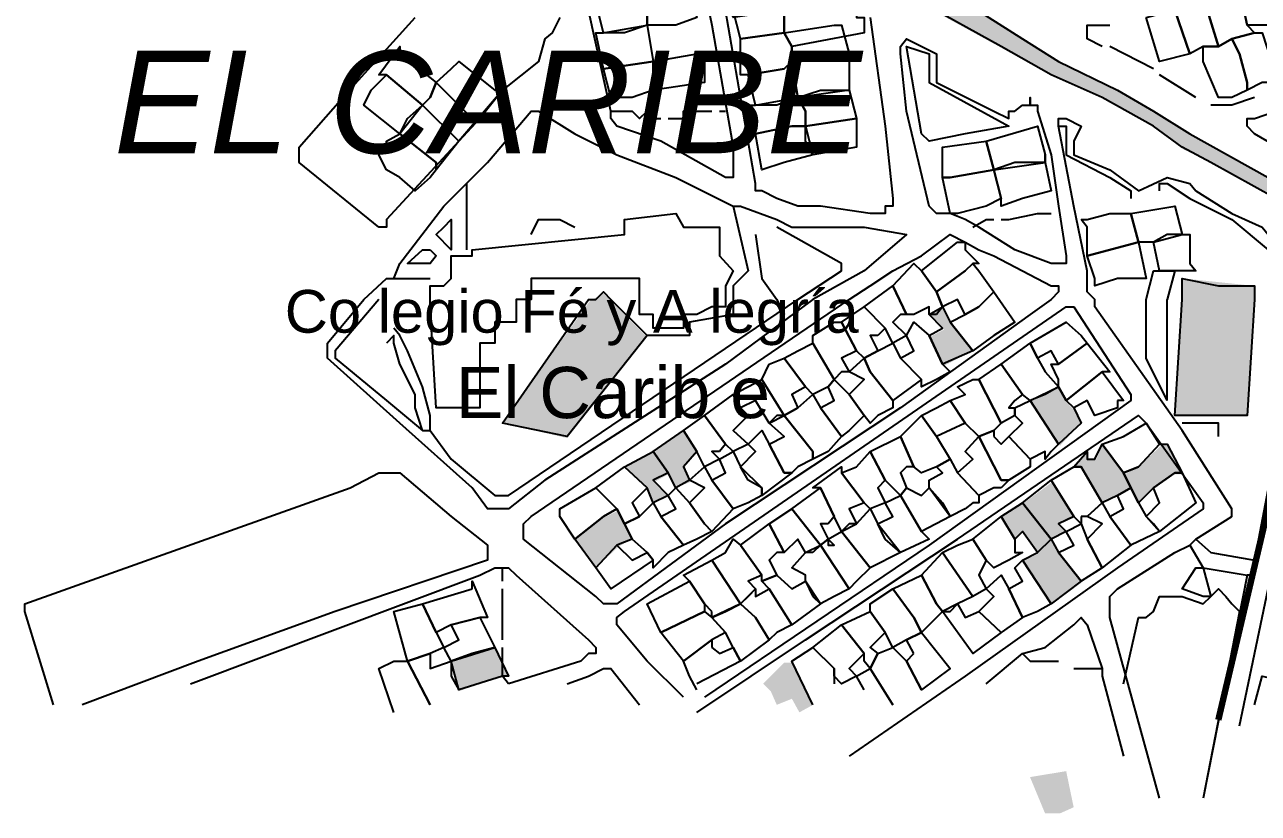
# Model space of a CAD drawing. Header units: millimetres. Extents: x -3588 to 75209, y -3737 to 38254.
# Drawn here: x 17963.6 to 18194.7, y 32655.4 to 32803.1 of the extents above; entities that cross this region are included whole.
import ezdxf

# ---------------------------------------------------------------- set-up
doc = ezdxf.new("R2010")
doc.units = ezdxf.units.MM
for name, color, linetype in [('H', 250, 'Continuous'), ('P', 253, 'Continuous'), ('T', 7, 'Continuous')]:
    doc.layers.add(name, color=color, linetype=linetype)

msp = doc.modelspace()

# ---------------------------------------------------------------- hatches: boundary and pattern name
at = {"layer": 'H', "linetype": 'Continuous'}
for points in [[(18165.442, 32789.491), (18156.128, 32793.443), (18146.526, 32798.805), (18131.578, 32806.983), (18120.84, 32813.768), (18112.662, 32817.993), (18103.348, 32823.354), (18092.337, 32830.14), (18085.552, 32834.093), (18078.782, 32836.91), (18072.012, 32840.862), (18072.012, 32842.271), (18072.012, 32843.679), (18073.421, 32843.679), (18083.023, 32838.318), (18092.337, 32832.669), (18095.154, 32831.548), (18103.348, 32825.899), (18111.254, 32821.946), (18122.248, 32816.585), (18131.578, 32811.224), (18139.756, 32806.983), (18150.767, 32800.213), (18157.536, 32796.26), (18168.275, 32790.899), (18175.044, 32786.658), (18181.814, 32782.705), (18196.777, 32774.527), (18203.547, 32769.166), (18208.924, 32766.333), (18212.877, 32762.38), (18218.51, 32759.564), (18226.416, 32757.019), (18234.61, 32752.794), (18241.38, 32751.37), (18242.788, 32751.37), (18248.149, 32748.841), (18254.935, 32747.417), (18261.704, 32746.008), (18272.715, 32743.48), (18286.27, 32740.647), (18299.809, 32737.831), (18300.946, 32736.694), (18300.946, 32735.286), (18298.401, 32735.286), (18276.668, 32739.239), (18268.474, 32742.056), (18261.704, 32743.48), (18254.935, 32743.48), (18246.741, 32746.008), (18239.971, 32748.841), (18234.61, 32751.37), (18229.249, 32752.794), (18222.463, 32755.611), (18215.694, 32759.564), (18208.924, 32763.805), (18198.186, 32770.574), (18185.767, 32777.344), (18180.406, 32779.888), (18175.044, 32784.129), (18165.442, 32789.491), (18165.442, 32789.491)], [(18180.406, 32755.611), (18193.961, 32754.202), (18193.961, 32751.37), (18192.552, 32729.925), (18178.997, 32729.925), (18180.406, 32751.37), (18180.406, 32755.611), (18180.406, 32755.611)], [(18069.468, 32751.37), (18072.012, 32752.794), (18073.421, 32751.37), (18080.19, 32744.6), (18065.227, 32725.684), (18053.096, 32728.516), (18069.468, 32751.37), (18069.468, 32751.37)], [(18137.212, 32747.417), (18141.165, 32742.056), (18135.803, 32739.239), (18132.987, 32744.6), (18135.803, 32746.008), (18132.987, 32748.841), (18135.803, 32750.249), (18137.212, 32747.417), (18137.212, 32747.417)], [(18158.673, 32732.469), (18160.081, 32731.045), (18161.489, 32728.516), (18157.536, 32724.275), (18151.903, 32732.469), (18157.536, 32735.286), (18158.673, 32732.469), (18158.673, 32732.469)], [(18089.793, 32723.155), (18086.976, 32720.323), (18088.384, 32717.506), (18085.552, 32716.37), (18084.143, 32718.914), (18081.599, 32723.155), (18086.976, 32727.092), (18089.793, 32723.155), (18089.793, 32723.155)], [(18084.143, 32718.914), (18081.599, 32717.506), (18084.143, 32714.961), (18081.599, 32713.553), (18080.19, 32716.37), (18076.237, 32720.323), (18081.599, 32723.155), (18084.143, 32718.914), (18084.143, 32718.914)], [(18165.442, 32724.275), (18169.683, 32718.914), (18171.091, 32716.37), (18168.275, 32714.961), (18165.442, 32713.553), (18161.489, 32720.323), (18160.081, 32720.323), (18162.898, 32723.155), (18162.898, 32721.731), (18164.322, 32721.731), (18165.442, 32724.275), (18165.442, 32724.275)], [(18175.044, 32716.37), (18172.228, 32713.553), (18171.091, 32716.37), (18169.683, 32718.914), (18172.228, 32720.323), (18176.453, 32724.275), (18177.861, 32724.275), (18180.406, 32718.914), (18178.997, 32718.914), (18175.044, 32716.37), (18175.044, 32716.37)], [(18158.673, 32708.192), (18156.128, 32706.767), (18150.767, 32713.553), (18156.128, 32717.506), (18160.081, 32710.72), (18157.536, 32709.6), (18158.673, 32708.192), (18158.673, 32708.192)], [(18066.651, 32706.767), (18072.012, 32710.72), (18074.829, 32712.145), (18076.237, 32709.6), (18077.374, 32706.767), (18074.829, 32705.359), (18070.604, 32701.406), (18066.651, 32706.767), (18066.651, 32706.767)], [(18150.767, 32713.553), (18156.128, 32706.767), (18153.311, 32703.951), (18150.767, 32708.192), (18149.358, 32706.767), (18146.526, 32710.72), (18150.767, 32713.553), (18150.767, 32713.553)], [(18157.536, 32703.951), (18161.489, 32698.589), (18156.128, 32694.637), (18150.767, 32702.83), (18153.311, 32703.951), (18156.128, 32706.767), (18157.536, 32703.951), (18157.536, 32703.951)], [(18051.688, 32686.443), (18054.504, 32681.081), (18053.096, 32681.081), (18044.902, 32678.265), (18043.494, 32683.626), (18051.688, 32686.443), (18051.688, 32686.443)], [(18101.923, 32679.673), (18105.876, 32683.626), (18107.301, 32683.626), (18111.254, 32675.72), (18108.709, 32674.312), (18107.301, 32676.856), (18104.468, 32675.72), (18103.348, 32678.265), (18101.923, 32679.673), (18101.923, 32679.673)], [(18160.081, 32656.532), (18157.536, 32655.395), (18154.72, 32655.395), (18151.903, 32662.181), (18158.673, 32663.301), (18160.081, 32656.532), (18160.081, 32656.532)]]:
    msp.add_hatch(color=256, dxfattribs=at).paths.add_polyline_path(points)

# ---------------------------------------------------------------- linework, layer by layer
at = {"layer": 'P', "const_width": 1.2}
for points in [[(18245.333, 32931.764), (18288.799, 32735.286), (18257.464, 32743.48), (18208.924, 32765.213), (18187.175, 32672.904)], [(18187.175, 32672.904), (18208.924, 32765.213), (18257.464, 32743.48), (18288.799, 32735.286), (18245.333, 32931.764)]]:
    msp.add_lwpolyline(points, dxfattribs=at)
at = {"layer": 'P'}
for points in [[(18094.866, 32774.527), (18082.735, 32781.297), (18074.541, 32784.129), (18073.421, 32785.538), (18073.421, 32786.946), (18069.18, 32805.862), (18067.772, 32820.826), (18065.227, 32834.365), (18065.227, 32835.501), (18066.651, 32835.501), (18067.772, 32835.501), (18075.965, 32831.548), (18086.976, 32824.779), (18088.096, 32824.779), (18088.096, 32823.354), (18092.337, 32803.03), (18096.29, 32780.176), (18096.29, 32777.344), (18096.29, 32775.935), (18096.29, 32774.527), (18094.866, 32774.527)], [(18105.876, 32801.621), (18105.876, 32805.862), (18096.29, 32804.454), (18093.746, 32815.177), (18093.746, 32816.585), (18094.866, 32816.585), (18094.866, 32817.993), (18096.29, 32817.993), (18107.301, 32812.632), (18119.431, 32805.862), (18119.431, 32804.454), (18120.84, 32804.454), (18120.84, 32803.03), (18120.84, 32801.621), (18107.301, 32799.077), (18105.876, 32801.621)], [(18193.961, 32811.224), (18196.489, 32812.632), (18196.489, 32811.224), (18199.322, 32803.03), (18196.489, 32801.621), (18196.489, 32803.03), (18192.552, 32803.03), (18191.128, 32809.815), (18191.128, 32811.224), (18193.961, 32811.224)], [(18085.552, 32803.03), (18080.19, 32803.03), (18080.19, 32808.391), (18081.327, 32808.391), (18088.096, 32809.815), (18089.505, 32804.454), (18085.552, 32803.03)], [(18192.552, 32803.03), (18193.961, 32801.621), (18189.72, 32800.501), (18187.175, 32799.077), (18184.359, 32808.391), (18191.128, 32809.815), (18192.552, 32803.03)], [(18075.965, 32801.621), (18072.012, 32801.621), (18070.604, 32807.271), (18080.19, 32808.391), (18080.19, 32803.03), (18075.965, 32801.621)], [(18096.29, 32805.862), (18105.876, 32807.271), (18105.876, 32801.621), (18097.698, 32800.501), (18096.29, 32805.862)], [(18165.442, 32789.491), (18155.84, 32793.716), (18146.526, 32799.077), (18131.578, 32807.271)], [(18139.756, 32807.271), (18150.479, 32800.501), (18157.264, 32796.26), (18168.275, 32790.899), (18175.044, 32786.946), (18181.814, 32782.705), (18196.489, 32774.527)], [(18178.997, 32805.862), (18178.997, 32807.271), (18184.359, 32808.391), (18187.175, 32799.077), (18184.359, 32799.077), (18181.814, 32797.668), (18178.997, 32805.862)], [(18029.955, 32765.213), (18014.991, 32777.344), (18014.991, 32778.752), (18014.991, 32780.176), (18023.169, 32789.491), (18036.724, 32804.454)], [(18063.819, 32804.454), (18062.41, 32801.621), (18061.002, 32800.501), (18059.866, 32796.26), (18053.096, 32790.899), (18044.902, 32781.297), (18031.363, 32766.621), (18031.363, 32765.213), (18029.955, 32765.213)], [(18121.976, 32767.742), (18112.662, 32769.166), (18108.421, 32769.166), (18104.468, 32770.574), (18101.651, 32771.983), (18100.515, 32771.983), (18100.515, 32773.391), (18094.866, 32805.862)], [(18121.976, 32804.454), (18124.793, 32784.129), (18126.201, 32770.574), (18126.201, 32769.166), (18124.793, 32769.166), (18124.793, 32767.742), (18123.384, 32767.742), (18121.976, 32767.742)], [(18173.636, 32804.454), (18178.997, 32805.862), (18181.814, 32797.668), (18176.165, 32796.26), (18173.636, 32804.454)], [(18072.012, 32794.852), (18070.604, 32801.621), (18072.012, 32801.621), (18080.19, 32803.03), (18081.327, 32796.26), (18072.012, 32794.852)], [(18097.698, 32800.501), (18105.876, 32801.621), (18107.301, 32799.077), (18107.301, 32796.26), (18105.876, 32794.852), (18099.107, 32793.716), (18097.698, 32793.716), (18097.698, 32800.501)], [(18115.191, 32803.03), (18116.615, 32803.03), (18118.023, 32797.668), (18116.615, 32797.668), (18107.301, 32796.26), (18107.301, 32799.077), (18105.876, 32801.621), (18115.191, 32803.03)], [(18165.442, 32799.077), (18162.626, 32800.501), (18162.626, 32801.621), (18162.626, 32803.03), (18166.85, 32803.03)], [(18195.369, 32792.307), (18192.552, 32790.899), (18192.552, 32792.307), (18191.128, 32797.668), (18189.72, 32800.501), (18193.961, 32801.621), (18195.369, 32801.621), (18197.914, 32793.716), (18197.914, 32792.307), (18195.369, 32792.307)], [(18155.84, 32758.427), (18149.07, 32760.972), (18142.301, 32765.213), (18139.756, 32766.621), (18136.94, 32767.742), (18135.515, 32767.742), (18134.395, 32767.742), (18132.987, 32769.166), (18128.746, 32786.946), (18127.625, 32797.668), (18127.625, 32799.077), (18128.746, 32800.501), (18134.395, 32797.668), (18134.395, 32796.26), (18134.395, 32793.716), (18134.395, 32792.307), (18145.117, 32786.946), (18147.95, 32785.538), (18147.95, 32786.946), (18149.07, 32786.946), (18150.479, 32788.066), (18151.903, 32788.066), (18151.903, 32789.491), (18151.903, 32788.066), (18153.311, 32788.066), (18153.311, 32786.946), (18155.84, 32778.752), (18157.264, 32769.166), (18158.673, 32759.852), (18158.673, 32758.427), (18157.264, 32758.427), (18155.84, 32758.427)], [(18189.72, 32789.491), (18187.175, 32789.491), (18184.359, 32796.26), (18184.359, 32799.077), (18187.175, 32799.077), (18189.72, 32800.501), (18191.128, 32797.668), (18192.552, 32792.307), (18192.552, 32790.899), (18189.72, 32789.491)], [(18039.541, 32789.491), (18038.133, 32788.066), (18031.363, 32793.716), (18029.955, 32793.716), (18033.892, 32799.077), (18033.892, 32797.668), (18040.677, 32792.307), (18039.541, 32789.491)], [(18090.929, 32794.852), (18090.929, 32792.307), (18081.327, 32790.899), (18081.327, 32796.26), (18089.505, 32797.668), (18090.929, 32797.668), (18090.929, 32794.852)], [(18116.615, 32797.668), (18118.023, 32797.668), (18118.023, 32790.899), (18108.421, 32789.491), (18107.301, 32796.26), (18116.615, 32797.668)], [(18139.756, 32782.705), (18132.987, 32781.297), (18131.578, 32782.705), (18128.746, 32799.077), (18132.987, 32797.668), (18132.987, 32792.307), (18147.95, 32784.129), (18139.756, 32782.705)], [(18175.044, 32794.852), (18166.85, 32799.077)], [(18043.494, 32794.852), (18044.902, 32796.26), (18051.688, 32790.899), (18053.096, 32790.899), (18048.855, 32785.538), (18047.447, 32785.538), (18042.086, 32790.899), (18040.677, 32792.307), (18043.494, 32794.852)], [(18077.374, 32789.491), (18073.421, 32789.491), (18072.012, 32794.852), (18081.327, 32796.26), (18081.327, 32790.899), (18077.374, 32789.491)], [(18104.468, 32788.066), (18100.515, 32788.066), (18099.107, 32793.716), (18105.876, 32794.852), (18107.301, 32796.26), (18108.421, 32789.491), (18104.468, 32788.066)], [(18028.53, 32790.899), (18031.363, 32793.716), (18038.133, 32788.066), (18033.892, 32782.705), (18027.122, 32788.066), (18028.53, 32790.899)], [(18044.902, 32781.297), (18038.133, 32788.066), (18039.541, 32789.491), (18040.677, 32792.307), (18042.086, 32790.899), (18047.447, 32785.538), (18048.855, 32785.538), (18044.902, 32781.297)], [(18182.95, 32789.491), (18176.165, 32793.716)], [(18112.662, 32790.899), (18118.023, 32790.899), (18119.431, 32785.538), (18109.829, 32784.129), (18109.829, 32786.946), (18108.421, 32789.491), (18112.662, 32790.899)], [(18035.316, 32785.538), (18038.133, 32788.066), (18044.902, 32781.297), (18040.677, 32775.935), (18040.677, 32777.344), (18033.892, 32782.705), (18035.316, 32785.538)], [(18100.515, 32782.705), (18099.107, 32788.066), (18100.515, 32788.066), (18108.421, 32789.491), (18109.829, 32786.946), (18109.829, 32784.129), (18107.301, 32784.129), (18100.515, 32782.705)], [(18197.914, 32770.574), (18185.767, 32777.344), (18180.406, 32780.176), (18175.044, 32784.129), (18165.442, 32789.491)], [(18193.961, 32789.491), (18189.72, 32788.066), (18188.6, 32788.066), (18187.175, 32788.066), (18185.767, 32788.066)], [(18096.29, 32769.166), (18097.698, 32769.166), (18104.468, 32766.621), (18107.301, 32765.213), (18109.829, 32765.213), (18114.07, 32765.213), (18120.84, 32765.213), (18128.746, 32763.805), (18120.84, 32757.019), (18111.254, 32751.658), (18094.866, 32739.527), (18061.002, 32717.778), (18054.216, 32712.417), (18051.688, 32712.417), (18050.279, 32712.417), (18047.447, 32716.37), (18033.892, 32728.516), (18020.353, 32740.647), (18020.353, 32743.48), (18027.122, 32751.658), (18031.363, 32755.611), (18032.771, 32755.611), (18033.892, 32758.427), (18042.086, 32769.166), (18046.327, 32773.391), (18050.279, 32777.344), (18058.457, 32786.946), (18059.866, 32786.946), (18066.651, 32782.705), (18074.541, 32778.752), (18085.552, 32774.527), (18096.29, 32769.166)], [(18073.421, 32786.946), (18074.541, 32786.946), (18075.965, 32786.946), (18077.374, 32786.946), (18078.782, 32785.538), (18080.19, 32786.946), (18081.327, 32786.946), (18081.327, 32785.538), (18082.735, 32785.538)], [(18084.143, 32785.538), (18085.552, 32785.538), (18086.976, 32785.538), (18086.976, 32786.946), (18088.096, 32786.946), (18090.929, 32786.946), (18092.337, 32786.946)], [(18093.746, 32786.946), (18094.866, 32786.946)], [(18109.829, 32781.297), (18109.829, 32784.129), (18119.431, 32785.538), (18119.431, 32780.176), (18111.254, 32778.752), (18109.829, 32781.297)], [(18176.165, 32658.228), (18166.85, 32692.092), (18166.85, 32693.228), (18166.85, 32696.045), (18168.275, 32697.453), (18178.997, 32704.239), (18181.814, 32705.647), (18182.95, 32706.767), (18189.72, 32711.008), (18189.72, 32712.417), (18180.406, 32727.092), (18164.034, 32750.249), (18164.034, 32751.658), (18162.626, 32753.066), (18162.626, 32757.019), (18160.081, 32769.166), (18157.264, 32784.129), (18157.264, 32785.538), (18158.673, 32785.538), (18161.489, 32784.129), (18160.081, 32781.297)], [(18200.73, 32778.752), (18193.961, 32782.705), (18192.552, 32784.129), (18192.552, 32785.538), (18193.961, 32785.538), (18197.914, 32786.946)], [(18105.876, 32777.344), (18101.651, 32775.935), (18100.515, 32782.705), (18107.301, 32784.129), (18109.829, 32784.129), (18111.254, 32778.752), (18105.876, 32777.344)], [(18149.07, 32777.344), (18145.117, 32775.935), (18143.709, 32781.297), (18153.311, 32784.129), (18154.72, 32778.752), (18154.72, 32777.344), (18149.07, 32777.344)], [(18157.264, 32784.129), (18158.673, 32784.129), (18158.673, 32782.705), (18158.673, 32780.176), (18158.673, 32778.752), (18166.85, 32774.527), (18170.803, 32771.983), (18170.803, 32770.574)], [(18039.541, 32774.527), (18036.724, 32771.983), (18033.892, 32774.527), (18031.363, 32775.935), (18029.955, 32778.752), (18031.363, 32780.176), (18031.363, 32781.297), (18033.892, 32782.705), (18040.677, 32777.344), (18040.677, 32775.935), (18039.541, 32774.527)], [(18135.515, 32774.527), (18135.515, 32777.344), (18135.515, 32780.176), (18143.709, 32781.297), (18145.117, 32775.935), (18136.94, 32774.527), (18135.515, 32774.527)], [(18160.081, 32781.297), (18160.081, 32778.752), (18166.85, 32775.935), (18172.228, 32771.983), (18177.589, 32774.527), (18181.814, 32773.391), (18182.95, 32771.983), (18189.72, 32767.742), (18195.369, 32765.213), (18196.489, 32763.805), (18202.139, 32759.852), (18204.683, 32757.019), (18204.683, 32755.611), (18203.275, 32751.658), (18193.961, 32702.83), (18193.961, 32699.998), (18192.552, 32699.998), (18184.359, 32658.228)], [(18150.479, 32770.574), (18146.526, 32769.166), (18146.526, 32770.574), (18145.117, 32775.935), (18154.72, 32777.344), (18154.72, 32778.752), (18154.72, 32777.344), (18155.84, 32771.983), (18150.479, 32770.574)], [(18138.348, 32767.742), (18136.94, 32767.742), (18135.515, 32774.527), (18136.94, 32774.527), (18145.117, 32775.935), (18146.526, 32770.574), (18143.709, 32769.166), (18138.348, 32767.742)], [(18046.327, 32773.391), (18046.327, 32766.621), (18046.327, 32760.972)], [(18176.165, 32771.983), (18176.165, 32773.391), (18177.589, 32773.391), (18181.814, 32770.574), (18189.72, 32766.621), (18196.489, 32760.972), (18202.139, 32757.019), (18204.683, 32755.611)], [(18096.29, 32769.166), (18099.107, 32757.019), (18096.29, 32754.202), (18096.29, 32751.658)], [(18177.589, 32763.805), (18175.044, 32762.38), (18172.228, 32762.38), (18170.803, 32767.742), (18178.997, 32769.166), (18180.406, 32763.805), (18177.589, 32763.805)], [(18039.541, 32750.249), (18039.541, 32754.202), (18042.086, 32754.202), (18043.494, 32755.611), (18043.494, 32759.852), (18047.447, 32759.852), (18047.447, 32760.972), (18075.965, 32763.805), (18075.965, 32766.621), (18085.552, 32767.742), (18086.976, 32765.213), (18093.746, 32765.213), (18093.746, 32759.852), (18096.29, 32757.019), (18094.866, 32754.202), (18094.866, 32751.658), (18094.866, 32750.249), (18092.337, 32750.249), (18089.505, 32748.841), (18086.976, 32748.841), (18086.976, 32746.297), (18081.327, 32746.297), (18081.327, 32748.841), (18078.782, 32748.841), (18078.782, 32751.658), (18078.782, 32755.611), (18070.604, 32755.611), (18058.457, 32755.611), (18058.457, 32751.658), (18055.641, 32751.658), (18055.641, 32747.417), (18051.688, 32747.417), (18051.688, 32743.48), (18048.855, 32743.48), (18048.855, 32731.333), (18040.677, 32731.333), (18039.541, 32750.249)], [(18146.526, 32766.621), (18147.95, 32766.621), (18153.311, 32767.742), (18154.72, 32767.742), (18155.84, 32767.742)], [(18161.489, 32766.621), (18162.626, 32766.621), (18166.85, 32767.742), (18170.803, 32767.742), (18172.228, 32762.38), (18162.626, 32759.852), (18162.626, 32765.213), (18161.489, 32766.621)], [(18042.086, 32765.213), (18043.494, 32766.621), (18043.494, 32760.972), (18040.677, 32763.805), (18042.086, 32765.213)], [(18058.457, 32763.805), (18059.866, 32766.621), (18063.819, 32766.621), (18066.651, 32765.213)], [(18108.421, 32751.658), (18116.615, 32757.019), (18116.615, 32758.427), (18104.468, 32765.213)], [(18141.165, 32765.213), (18143.709, 32766.621), (18145.117, 32766.621)], [(18142.301, 32760.972), (18145.117, 32759.852), (18155.84, 32754.202), (18157.264, 32754.202), (18157.264, 32753.066), (18155.84, 32751.658), (18151.903, 32748.841), (18127.625, 32731.333), (18094.866, 32709.6), (18074.541, 32694.637), (18072.012, 32694.637), (18070.604, 32696.045), (18057.049, 32706.767), (18057.049, 32708.192), (18057.049, 32709.6), (18058.457, 32711.008), (18118.023, 32751.658), (18121.976, 32754.202), (18126.201, 32757.019), (18131.578, 32759.852), (18136.94, 32763.805), (18139.756, 32762.38), (18142.301, 32760.972)], [(18100.515, 32763.805), (18101.651, 32755.611), (18104.468, 32751.658)], [(18139.756, 32762.38), (18139.756, 32760.972), (18142.301, 32758.427), (18141.165, 32758.427), (18139.756, 32757.019), (18134.395, 32753.066), (18131.578, 32757.019), (18138.348, 32762.38), (18139.756, 32762.38)], [(18168.275, 32755.611), (18164.034, 32754.202), (18164.034, 32755.611), (18162.626, 32759.852), (18172.228, 32762.38), (18173.636, 32755.611), (18168.275, 32755.611)], [(18181.814, 32757.019), (18176.165, 32757.019), (18175.044, 32762.38), (18180.406, 32763.805), (18181.814, 32763.805), (18181.814, 32758.427), (18182.95, 32757.019), (18181.814, 32757.019)], [(18039.541, 32760.972), (18040.677, 32759.852), (18039.541, 32758.427), (18035.316, 32758.427), (18038.133, 32760.972), (18039.541, 32760.972)], [(18134.395, 32748.841), (18132.987, 32748.841), (18132.987, 32750.249), (18130.154, 32748.841), (18128.746, 32748.841), (18126.201, 32754.202), (18130.154, 32758.427), (18131.578, 32757.019), (18134.395, 32753.066), (18135.515, 32750.249), (18134.395, 32748.841)], [(18143.709, 32751.658), (18142.301, 32750.249), (18139.756, 32748.841), (18138.348, 32751.658), (18135.515, 32750.249), (18134.395, 32753.066), (18139.756, 32757.019), (18141.165, 32758.427), (18142.301, 32757.019), (18145.117, 32753.066), (18143.709, 32751.658)], [(18032.771, 32755.611), (18039.541, 32755.611)], [(18173.636, 32751.658), (18175.044, 32757.019), (18178.997, 32757.019), (18177.589, 32751.658)], [(18187.175, 32754.202), (18193.961, 32754.202), (18193.961, 32751.658), (18192.552, 32729.925), (18178.997, 32729.925), (18180.406, 32751.658), (18180.406, 32755.611), (18187.175, 32754.202)], [(18070.604, 32751.658), (18072.012, 32753.066), (18073.421, 32751.658), (18080.19, 32744.888), (18065.227, 32725.972), (18053.096, 32728.516), (18069.18, 32751.658), (18070.604, 32751.658)], [(18127.625, 32748.841), (18126.201, 32747.417), (18128.746, 32744.888), (18126.201, 32743.48), (18124.793, 32746.297), (18120.84, 32750.249), (18126.201, 32754.202), (18128.746, 32748.841), (18127.625, 32748.841)], [(18145.117, 32744.888), (18141.165, 32742.056), (18136.94, 32747.417), (18139.756, 32748.841), (18142.301, 32750.249), (18145.117, 32753.066), (18149.07, 32747.417), (18145.117, 32744.888)], [(18191.128, 32671.767), (18196.489, 32697.453), (18207.5, 32748.841), (18207.5, 32751.658), (18208.924, 32753.066)], [(18029.955, 32751.658), (18021.761, 32742.056), (18021.761, 32740.647), (18031.363, 32732.741), (18038.133, 32727.092)], [(18039.541, 32727.092), (18043.494, 32721.731), (18051.688, 32714.961), (18054.216, 32714.961), (18108.421, 32751.658)], [(18096.29, 32751.658), (18096.29, 32748.841), (18088.096, 32747.417), (18088.096, 32744.888), (18080.19, 32744.888)], [(18104.468, 32751.658), (18105.876, 32748.841)], [(18177.589, 32732.741), (18173.636, 32740.647), (18173.636, 32751.658)], [(18177.589, 32732.741), (18177.589, 32751.658)], [(18086.976, 32677.128), (18080.19, 32683.914), (18074.541, 32690.684), (18074.541, 32692.092), (18075.965, 32693.228), (18158.673, 32750.249), (18160.081, 32750.249), (18170.803, 32733.878), (18170.803, 32732.741), (18132.987, 32705.647), (18090.929, 32677.128)], [(18123.384, 32744.888), (18121.976, 32744.888), (18123.384, 32742.056), (18120.84, 32740.647), (18119.431, 32742.056), (18116.615, 32747.417), (18120.84, 32750.249), (18124.793, 32746.297), (18123.384, 32744.888)], [(18136.94, 32747.417), (18141.165, 32742.056), (18135.515, 32739.527), (18132.987, 32744.888), (18135.515, 32746.297), (18132.987, 32748.841), (18135.515, 32750.249), (18136.94, 32747.417), (18136.94, 32747.417)], [(18039.541, 32727.092), (18039.541, 32729.925), (18038.133, 32735.286), (18035.316, 32742.056), (18033.892, 32744.888), (18032.771, 32746.297)], [(18116.615, 32738.103), (18115.191, 32736.694), (18111.254, 32743.48), (18111.254, 32744.888), (18115.191, 32747.417), (18116.615, 32747.417), (18119.431, 32742.056), (18116.615, 32740.647), (18118.023, 32738.103), (18116.615, 32738.103)], [(18134.395, 32736.694), (18131.578, 32735.286), (18131.578, 32736.694), (18127.625, 32740.647), (18130.154, 32742.056), (18128.746, 32744.888), (18130.154, 32747.417), (18132.987, 32744.888), (18135.515, 32739.527), (18136.94, 32738.103), (18134.395, 32736.694)], [(18162.626, 32743.48), (18157.264, 32739.527), (18155.84, 32742.056), (18153.311, 32740.647), (18151.903, 32743.48), (18158.673, 32747.417), (18161.489, 32744.888), (18162.626, 32743.48)], [(18038.133, 32727.092), (18036.724, 32731.333), (18036.724, 32733.878), (18033.892, 32739.527), (18032.771, 32743.48), (18032.771, 32744.888), (18031.363, 32743.48)], [(18108.421, 32742.056), (18111.254, 32743.48), (18115.191, 32736.694), (18114.07, 32735.286), (18111.254, 32733.878), (18109.829, 32735.286), (18105.876, 32740.647), (18108.421, 32742.056)], [(18127.625, 32740.647), (18131.578, 32736.694), (18126.201, 32732.741), (18121.976, 32738.103), (18120.84, 32740.647), (18123.384, 32742.056), (18126.201, 32743.48), (18127.625, 32740.647)], [(18154.72, 32733.878), (18151.903, 32732.741), (18150.479, 32733.878), (18146.526, 32739.527), (18151.903, 32743.48), (18153.311, 32740.647), (18154.72, 32738.103), (18157.264, 32735.286), (18154.72, 32733.878)], [(18165.442, 32738.103), (18158.673, 32732.741), (18157.264, 32735.286), (18157.264, 32736.694), (18155.84, 32739.527), (18157.264, 32739.527), (18162.626, 32743.48), (18166.85, 32738.103), (18165.442, 32738.103)], [(18103.06, 32739.527), (18105.876, 32740.647), (18109.829, 32735.286), (18107.301, 32733.878), (18108.421, 32731.333), (18105.876, 32729.925), (18101.651, 32736.694), (18103.06, 32739.527)], [(18123.384, 32729.925), (18121.976, 32728.516), (18120.84, 32729.925), (18118.023, 32733.878), (18120.84, 32736.694), (18118.023, 32738.103), (18120.84, 32740.647), (18121.976, 32738.103), (18126.201, 32732.741), (18126.201, 32731.333), (18123.384, 32729.925)], [(18149.07, 32732.741), (18147.95, 32731.333), (18149.07, 32731.333), (18149.07, 32729.925), (18146.526, 32728.516), (18142.301, 32736.694), (18146.526, 32739.527), (18150.479, 32733.878), (18149.07, 32732.741)], [(18168.275, 32732.741), (18168.275, 32731.333), (18164.034, 32729.925), (18162.626, 32732.741), (18160.081, 32731.333), (18158.673, 32732.741), (18165.442, 32738.103), (18169.395, 32732.741), (18168.275, 32732.741)], [(18104.468, 32729.925), (18103.06, 32728.516), (18100.515, 32732.741), (18097.698, 32731.333), (18096.29, 32733.878), (18101.651, 32736.694), (18105.876, 32729.925), (18104.468, 32729.925)], [(18118.023, 32727.092), (18116.615, 32725.972), (18112.662, 32731.333), (18115.191, 32732.741), (18114.07, 32735.286), (18115.191, 32736.694), (18118.023, 32733.878), (18120.84, 32729.925), (18118.023, 32727.092)], [(18145.117, 32727.092), (18142.301, 32725.972), (18139.756, 32728.516), (18136.94, 32732.741), (18139.756, 32733.878), (18138.348, 32735.286), (18141.165, 32736.694), (18142.301, 32736.694), (18146.526, 32728.516), (18145.117, 32727.092)], [(18158.673, 32732.741), (18160.081, 32731.333), (18161.489, 32728.516), (18157.264, 32724.564), (18151.903, 32732.741), (18157.264, 32735.286), (18158.673, 32732.741), (18158.673, 32732.741)], [(18097.698, 32731.333), (18099.107, 32729.925), (18096.29, 32727.092), (18099.107, 32724.564), (18096.29, 32723.155), (18094.866, 32724.564), (18090.929, 32729.925), (18096.29, 32733.878), (18097.698, 32731.333)], [(18114.07, 32723.155), (18111.254, 32721.731), (18111.254, 32723.155), (18105.876, 32729.925), (18108.421, 32731.333), (18111.254, 32733.878), (18112.662, 32731.333), (18116.615, 32725.972), (18114.07, 32723.155)], [(18134.395, 32731.333), (18136.94, 32732.741), (18139.756, 32728.516), (18134.395, 32725.972), (18131.578, 32729.925), (18134.395, 32731.333)], [(18155.84, 32723.155), (18154.72, 32721.731), (18154.72, 32723.155), (18151.903, 32721.731), (18147.95, 32725.972), (18150.479, 32728.516), (18149.07, 32729.925), (18149.07, 32731.333), (18151.903, 32732.741), (18157.264, 32724.564), (18155.84, 32723.155)], [(18093.746, 32723.155), (18092.337, 32723.155), (18093.746, 32721.731), (18090.929, 32720.323), (18089.505, 32723.155), (18086.976, 32727.092), (18090.929, 32729.925), (18094.866, 32724.564), (18093.746, 32723.155)], [(18089.505, 32674.312), (18109.829, 32687.867), (18138.348, 32706.767), (18172.228, 32729.925), (18173.636, 32728.516), (18184.359, 32713.553), (18184.359, 32712.417), (18168.275, 32701.406), (18139.756, 32681.081), (18118.023, 32666.118)], [(18108.421, 32720.323), (18107.301, 32719.202), (18105.876, 32719.202), (18103.06, 32724.564), (18105.876, 32725.972), (18103.06, 32728.516), (18105.876, 32729.925), (18111.254, 32723.155), (18111.254, 32721.731), (18108.421, 32720.323)], [(18134.395, 32725.972), (18136.94, 32721.731), (18134.395, 32720.323), (18131.578, 32719.202), (18130.154, 32720.323), (18127.625, 32725.972), (18131.578, 32729.925), (18134.395, 32725.972)], [(18169.395, 32725.972), (18173.636, 32728.516), (18176.165, 32724.564), (18172.228, 32720.323), (18169.395, 32719.202), (18165.442, 32724.564), (18169.395, 32725.972)], [(18187.175, 32725.972), (18187.175, 32728.516), (18180.406, 32728.516)], [(18038.133, 32727.092), (18039.541, 32727.092)], [(18089.505, 32723.155), (18086.976, 32720.323), (18088.096, 32717.778), (18085.552, 32716.37), (18084.143, 32719.202), (18081.327, 32723.155), (18086.976, 32727.092), (18089.505, 32723.155), (18089.505, 32723.155)], [(18099.107, 32717.778), (18097.698, 32720.323), (18100.515, 32723.155), (18099.107, 32724.564), (18101.651, 32727.092), (18103.06, 32724.564), (18105.876, 32719.202), (18107.301, 32719.202), (18101.651, 32714.961), (18101.651, 32716.37), (18099.107, 32717.778)], [(18128.746, 32720.323), (18127.625, 32719.202), (18128.746, 32716.37), (18127.625, 32714.961), (18124.793, 32717.778), (18121.976, 32723.155), (18127.625, 32725.972), (18130.154, 32720.323), (18128.746, 32720.323)], [(18146.526, 32716.37), (18145.117, 32716.37), (18142.301, 32714.961), (18138.348, 32719.202), (18141.165, 32721.731), (18139.756, 32723.155), (18142.301, 32725.972), (18146.526, 32717.778), (18147.95, 32717.778), (18146.526, 32716.37)], [(18145.117, 32725.972), (18146.526, 32724.564), (18147.95, 32725.972), (18151.903, 32721.731), (18151.903, 32720.323), (18147.95, 32717.778), (18146.526, 32717.778), (18142.301, 32725.972), (18145.117, 32727.092), (18145.117, 32725.972)], [(18084.143, 32719.202), (18081.327, 32717.778), (18084.143, 32714.961), (18081.327, 32713.553), (18080.19, 32716.37), (18075.965, 32720.323), (18081.327, 32723.155), (18084.143, 32719.202), (18084.143, 32719.202)], [(18099.107, 32713.553), (18096.29, 32712.417), (18092.337, 32717.778), (18094.866, 32719.202), (18093.746, 32721.731), (18096.29, 32723.155), (18097.698, 32720.323), (18101.651, 32716.37), (18101.651, 32714.961), (18099.107, 32713.553)], [(18119.431, 32720.323), (18121.976, 32723.155), (18124.793, 32717.778), (18123.384, 32716.37), (18124.793, 32713.553), (18121.976, 32712.417), (18120.84, 32713.553), (18116.615, 32719.202), (18119.431, 32720.323)], [(18165.442, 32724.564), (18169.395, 32719.202), (18170.803, 32716.37), (18168.275, 32714.961), (18165.442, 32713.553), (18161.489, 32720.323), (18160.081, 32720.323), (18162.626, 32723.155), (18162.626, 32721.731), (18164.034, 32721.731), (18165.442, 32724.564), (18165.442, 32724.564)], [(18175.044, 32716.37), (18172.228, 32713.553), (18170.803, 32716.37), (18169.395, 32719.202), (18172.228, 32720.323), (18176.165, 32724.564), (18177.589, 32724.564), (18180.406, 32719.202), (18178.997, 32719.202), (18175.044, 32716.37), (18175.044, 32716.37)], [(18141.165, 32713.553), (18139.756, 32712.417), (18136.94, 32711.008), (18132.987, 32716.37), (18132.987, 32717.778), (18135.515, 32719.202), (18134.395, 32720.323), (18136.94, 32721.731), (18138.348, 32719.202), (18142.301, 32714.961), (18142.301, 32713.553), (18141.165, 32713.553)], [(17968.981, 32675.72), (17963.603, 32693.228), (17963.603, 32694.637), (18024.577, 32716.37), (18029.955, 32719.202), (18031.363, 32719.202), (18032.771, 32719.202), (18033.892, 32719.202), (18043.494, 32711.008), (18050.279, 32705.647), (18050.279, 32704.239), (18050.279, 32702.83), (18021.761, 32693.228), (17996.075, 32683.914), (17974.342, 32675.72)], [(18078.782, 32714.961), (18077.374, 32713.553), (18078.782, 32711.008), (18075.965, 32709.6), (18074.541, 32712.417), (18070.604, 32716.37), (18075.965, 32720.323), (18080.19, 32716.37), (18078.782, 32714.961)], [(18089.505, 32714.961), (18090.929, 32716.37), (18088.096, 32717.778), (18090.929, 32720.323), (18092.337, 32717.778), (18096.29, 32712.417), (18092.337, 32708.192), (18090.929, 32709.6), (18088.096, 32713.553), (18089.505, 32714.961)], [(18118.023, 32709.6), (18116.615, 32708.192), (18115.191, 32711.008), (18112.662, 32716.37), (18111.254, 32716.37), (18116.615, 32720.323), (18116.615, 32719.202), (18120.84, 32713.553), (18118.023, 32712.417), (18119.431, 32709.6), (18118.023, 32709.6)], [(18161.489, 32711.008), (18161.489, 32709.6), (18160.081, 32711.008), (18155.84, 32717.778), (18160.081, 32720.323), (18161.489, 32720.323), (18165.442, 32713.553), (18162.626, 32711.008), (18161.489, 32711.008)], [(18175.044, 32709.6), (18173.636, 32711.008), (18176.165, 32713.553), (18175.044, 32716.37), (18178.997, 32719.202), (18180.406, 32719.202), (18182.95, 32713.553), (18176.165, 32708.192), (18175.044, 32709.6)], [(18066.651, 32706.767), (18063.819, 32711.008), (18063.819, 32712.417), (18070.604, 32716.37), (18074.541, 32712.417), (18072.012, 32711.008), (18066.651, 32706.767)], [(18089.505, 32706.767), (18086.976, 32705.647), (18082.735, 32711.008), (18085.552, 32712.417), (18084.143, 32714.961), (18085.552, 32716.37), (18088.096, 32713.553), (18090.929, 32709.6), (18092.337, 32708.192), (18089.505, 32706.767)], [(18114.07, 32709.6), (18112.662, 32709.6), (18114.07, 32706.767), (18112.662, 32705.647), (18107.301, 32712.417), (18112.662, 32716.37), (18115.191, 32711.008), (18114.07, 32709.6)], [(18135.515, 32713.553), (18136.94, 32711.008), (18131.578, 32708.192), (18127.625, 32714.961), (18128.746, 32716.37), (18131.578, 32714.961), (18132.987, 32716.37), (18135.515, 32713.553)], [(18158.673, 32708.192), (18155.84, 32706.767), (18150.479, 32713.553), (18155.84, 32717.778), (18160.081, 32711.008), (18157.264, 32709.6), (18158.673, 32708.192), (18158.673, 32708.192)], [(18172.228, 32713.553), (18173.636, 32711.008), (18176.165, 32708.192), (18170.803, 32705.647), (18166.85, 32711.008), (18169.395, 32712.417), (18168.275, 32714.961), (18170.803, 32716.37), (18172.228, 32713.553)], [(18124.793, 32706.767), (18123.384, 32709.6), (18126.201, 32711.008), (18124.793, 32713.553), (18127.625, 32714.961), (18131.578, 32708.192), (18132.987, 32706.767), (18127.625, 32704.239), (18124.793, 32706.767)], [(18066.651, 32706.767), (18072.012, 32711.008), (18074.541, 32712.417), (18075.965, 32709.6), (18077.374, 32706.767), (18074.541, 32705.647), (18070.604, 32701.406), (18066.651, 32706.767), (18066.651, 32706.767)], [(18084.143, 32704.239), (18081.327, 32701.406), (18081.327, 32702.83), (18080.19, 32704.239), (18077.374, 32706.767), (18075.965, 32709.6), (18078.782, 32711.008), (18081.327, 32713.553), (18082.735, 32711.008), (18086.976, 32705.647), (18084.143, 32704.239)], [(18111.254, 32704.239), (18109.829, 32704.239), (18108.421, 32706.767), (18105.876, 32704.239), (18103.06, 32709.6), (18107.301, 32712.417), (18112.662, 32705.647), (18111.254, 32704.239)], [(18123.384, 32709.6), (18127.625, 32704.239), (18121.976, 32701.406), (18116.615, 32708.192), (18119.431, 32709.6), (18121.976, 32712.417), (18123.384, 32709.6)], [(18150.479, 32713.553), (18155.84, 32706.767), (18153.311, 32704.239), (18150.479, 32708.192), (18149.07, 32706.767), (18146.526, 32711.008), (18150.479, 32713.553), (18150.479, 32713.553)], [(18166.85, 32711.008), (18170.803, 32705.647), (18165.442, 32701.406), (18162.626, 32706.767), (18165.442, 32709.6), (18162.626, 32711.008), (18165.442, 32713.553), (18166.85, 32711.008)], [(18104.468, 32704.239), (18103.06, 32702.83), (18104.468, 32699.998), (18101.651, 32698.878), (18101.651, 32699.998), (18097.698, 32705.647), (18103.06, 32709.6), (18105.876, 32704.239), (18104.468, 32704.239)], [(18147.95, 32702.83), (18145.117, 32701.406), (18143.709, 32702.83), (18141.165, 32706.767), (18146.526, 32711.008), (18149.07, 32706.767), (18149.07, 32704.239), (18150.479, 32704.239), (18147.95, 32702.83)], [(18162.626, 32706.767), (18165.442, 32701.406), (18161.489, 32698.878), (18157.264, 32704.239), (18160.081, 32705.647), (18158.673, 32708.192), (18161.489, 32709.6), (18162.626, 32706.767)], [(18119.431, 32698.878), (18118.023, 32697.453), (18112.662, 32705.647), (18114.07, 32706.767), (18114.07, 32705.647), (18115.191, 32705.647), (18114.07, 32706.767), (18116.615, 32708.192), (18121.976, 32701.406), (18119.431, 32698.878)], [(18080.19, 32704.239), (18081.327, 32702.83), (18073.421, 32697.453), (18070.604, 32701.406), (18074.541, 32705.647), (18077.374, 32702.83), (18080.19, 32704.239)], [(18099.107, 32696.045), (18097.698, 32694.637), (18092.337, 32702.83), (18094.866, 32704.239), (18096.29, 32706.767), (18097.698, 32705.647), (18101.651, 32699.998), (18099.107, 32698.878), (18100.515, 32697.453), (18099.107, 32696.045)], [(18115.191, 32696.045), (18112.662, 32694.637), (18109.829, 32698.878), (18109.829, 32699.998), (18107.301, 32701.406), (18109.829, 32704.239), (18112.662, 32705.647), (18118.023, 32697.453), (18115.191, 32696.045)], [(18138.348, 32705.647), (18141.165, 32706.767), (18143.709, 32702.83), (18142.301, 32699.998), (18143.709, 32697.453), (18141.165, 32696.045), (18135.515, 32704.239), (18138.348, 32705.647)], [(18157.264, 32704.239), (18161.489, 32698.878), (18155.84, 32694.637), (18150.479, 32702.83), (18153.311, 32704.239), (18155.84, 32706.767), (18157.264, 32704.239), (18157.264, 32704.239)], [(18181.814, 32705.647), (18184.359, 32701.406), (18192.552, 32699.998)], [(18182.95, 32706.767), (18185.767, 32704.239), (18193.961, 32702.83)], [(18092.337, 32693.228), (18090.929, 32694.637), (18088.096, 32698.878), (18086.976, 32699.998), (18092.337, 32702.83), (18097.698, 32694.637), (18092.337, 32692.092), (18092.337, 32693.228)], [(18138.348, 32694.637), (18135.515, 32693.228), (18134.395, 32694.637), (18131.578, 32699.998), (18135.515, 32704.239), (18141.165, 32696.045), (18138.348, 32694.637)], [(18153.311, 32693.228), (18150.479, 32692.092), (18147.95, 32697.453), (18150.479, 32698.878), (18149.07, 32701.406), (18150.479, 32702.83), (18155.84, 32694.637), (18153.311, 32693.228)], [(17994.667, 32679.673), (18048.855, 32699.998), (18051.688, 32701.406), (18053.096, 32701.406), (18054.216, 32701.406), (18055.641, 32699.998), (18069.18, 32687.867), (18070.604, 32686.443), (18070.604, 32685.322), (18069.18, 32685.322), (18067.772, 32683.914), (18054.216, 32679.673)], [(18053.096, 32698.878), (18053.096, 32701.406)], [(18111.254, 32696.045), (18112.662, 32694.637), (18107.301, 32690.684), (18103.06, 32697.453), (18101.651, 32698.878), (18104.468, 32699.998), (18107.301, 32697.453), (18109.829, 32698.878), (18111.254, 32696.045)], [(18134.395, 32692.092), (18131.578, 32689.275), (18130.154, 32692.092), (18126.201, 32697.453), (18131.578, 32699.998), (18134.395, 32694.637), (18135.515, 32693.228), (18134.395, 32692.092)], [(18147.95, 32697.453), (18150.479, 32692.092), (18146.526, 32689.275), (18142.301, 32693.228), (18145.117, 32696.045), (18143.709, 32697.453), (18146.526, 32699.998), (18147.95, 32697.453)], [(18185.767, 32696.045), (18184.359, 32696.045), (18180.406, 32697.453), (18182.95, 32701.406), (18184.359, 32701.406), (18185.767, 32696.045)], [(18047.447, 32697.453), (18047.447, 32698.878), (18050.279, 32692.092), (18048.855, 32692.092), (18043.494, 32690.684), (18040.677, 32689.275), (18038.133, 32694.637), (18047.447, 32697.453)], [(18090.929, 32694.637), (18090.929, 32693.228), (18082.735, 32689.275), (18080.19, 32694.637), (18088.096, 32698.878), (18090.929, 32694.637)], [(18053.096, 32687.867), (18053.096, 32689.275), (18053.096, 32694.637), (18053.096, 32697.453)], [(18104.468, 32689.275), (18103.06, 32687.867), (18100.515, 32692.092), (18097.698, 32694.637), (18100.515, 32697.453), (18100.515, 32696.045), (18103.06, 32697.453), (18107.301, 32690.684), (18104.468, 32689.275)], [(18128.746, 32687.867), (18126.201, 32686.443), (18124.793, 32689.275), (18121.976, 32693.228), (18121.976, 32694.637), (18126.201, 32697.453), (18130.154, 32692.092), (18131.578, 32689.275), (18128.746, 32687.867)], [(18169.395, 32679.673), (18172.228, 32692.092), (18173.636, 32692.092), (18175.044, 32693.228), (18176.165, 32696.045), (18180.406, 32696.045), (18184.359, 32694.637), (18185.767, 32696.045), (18187.175, 32697.453), (18188.6, 32696.045), (18189.72, 32694.637)], [(18040.677, 32689.275), (18042.086, 32686.443), (18039.541, 32685.322), (18035.316, 32683.914), (18032.771, 32693.228), (18038.133, 32694.637), (18040.677, 32689.275)], [(18090.929, 32693.228), (18092.337, 32692.092), (18094.866, 32689.275), (18092.337, 32687.867), (18086.976, 32683.914), (18082.735, 32689.275), (18090.929, 32693.228)], [(18094.866, 32693.228), (18097.698, 32694.637), (18100.515, 32692.092), (18103.06, 32687.867), (18097.698, 32683.914), (18096.29, 32686.443), (18094.866, 32689.275), (18092.337, 32692.092), (18094.866, 32693.228)], [(18123.384, 32687.867), (18121.976, 32686.443), (18123.384, 32685.322), (18121.976, 32682.506), (18120.84, 32683.914), (18120.84, 32685.322), (18116.615, 32690.684), (18121.976, 32693.228), (18124.793, 32689.275), (18123.384, 32687.867)], [(18136.94, 32693.228), (18138.348, 32694.637), (18139.756, 32692.092), (18142.301, 32693.228), (18146.526, 32689.275), (18141.165, 32685.322), (18135.515, 32693.228), (18136.94, 32693.228)], [(18189.72, 32694.637), (18191.128, 32693.228), (18184.359, 32658.228)], [(18047.447, 32685.322), (18043.494, 32683.914), (18042.086, 32686.443), (18044.902, 32687.867), (18043.494, 32690.684), (18048.855, 32692.092), (18051.688, 32686.443), (18047.447, 32685.322)], [(18119.431, 32683.914), (18118.023, 32682.506), (18119.431, 32681.081), (18116.615, 32679.673), (18115.191, 32681.081), (18115.191, 32682.506), (18111.254, 32686.443), (18116.615, 32690.684), (18120.84, 32685.322), (18119.431, 32683.914)], [(18143.709, 32679.673), (18150.479, 32685.322), (18154.72, 32686.443), (18160.081, 32690.684), (18161.489, 32692.092), (18162.626, 32690.684), (18165.442, 32682.506), (18165.442, 32681.081), (18169.395, 32666.118)], [(18130.154, 32685.322), (18128.746, 32687.867), (18131.578, 32689.275), (18136.94, 32682.506), (18131.578, 32678.553), (18128.746, 32683.914), (18130.154, 32685.322)], [(18051.688, 32686.443), (18054.216, 32681.081), (18053.096, 32681.081), (18044.902, 32678.553), (18043.494, 32683.914), (18051.688, 32686.443), (18051.688, 32686.443)], [(18054.216, 32679.673), (18053.096, 32681.081), (18053.096, 32686.443)], [(18089.505, 32678.553), (18088.096, 32681.081), (18086.976, 32683.914), (18092.337, 32687.867), (18092.337, 32686.443)], [(18092.337, 32686.443), (18093.746, 32685.322), (18096.29, 32686.443), (18097.698, 32683.914), (18089.505, 32679.673)], [(18111.254, 32675.72), (18107.301, 32683.914), (18111.254, 32686.443), (18115.191, 32682.506), (18115.191, 32681.081), (18115.191, 32679.673)], [(18126.201, 32675.72), (18121.976, 32682.506), (18123.384, 32685.322), (18126.201, 32686.443), (18128.746, 32683.914), (18131.578, 32678.553)], [(18032.771, 32674.312), (18029.955, 32682.506), (18032.771, 32683.914), (18035.316, 32683.914), (18039.541, 32675.72)], [(18039.541, 32675.72), (18035.316, 32683.914), (18039.541, 32685.322), (18039.541, 32682.506), (18043.494, 32683.914), (18043.494, 32681.081)], [(18150.479, 32685.322), (18151.903, 32683.914), (18153.311, 32683.914), (18155.84, 32683.914), (18157.264, 32683.914)], [(18065.227, 32679.673), (18069.18, 32681.081), (18072.012, 32682.506), (18073.421, 32682.506), (18078.782, 32675.72)], [(18120.84, 32678.553), (18119.431, 32681.081), (18121.976, 32682.506), (18126.201, 32675.72)], [(18160.081, 32682.506), (18162.626, 32682.506), (18165.442, 32682.506)], [(18043.494, 32681.081), (18044.902, 32678.553)], [(18193.961, 32675.72), (18195.369, 32681.081), (18202.139, 32679.673)]]:
    msp.add_lwpolyline(points, dxfattribs=at)

# ---------------------------------------------------------------- texts
at = {"layer": 'T', "attachment_point": 1}
for s, insert, char_height in [('{\\fArial|b0|i1|c0|p18;EL CARIBE}', (17980.311, 32798.245), 19.20446), ('{\\fArial|b0|i0|c0|p18;Co legio Fé y A legría}', (18012.319, 32753.434), 8.00186), ('{\\fArial|b0|i0|c0|p18;El Carib e}', (18044.326, 32739.031), 9.60223)]:
    msp.add_mtext(s, dxfattribs=dict(at, insert=insert, char_height=char_height))

doc.saveas('drawing.dxf')
